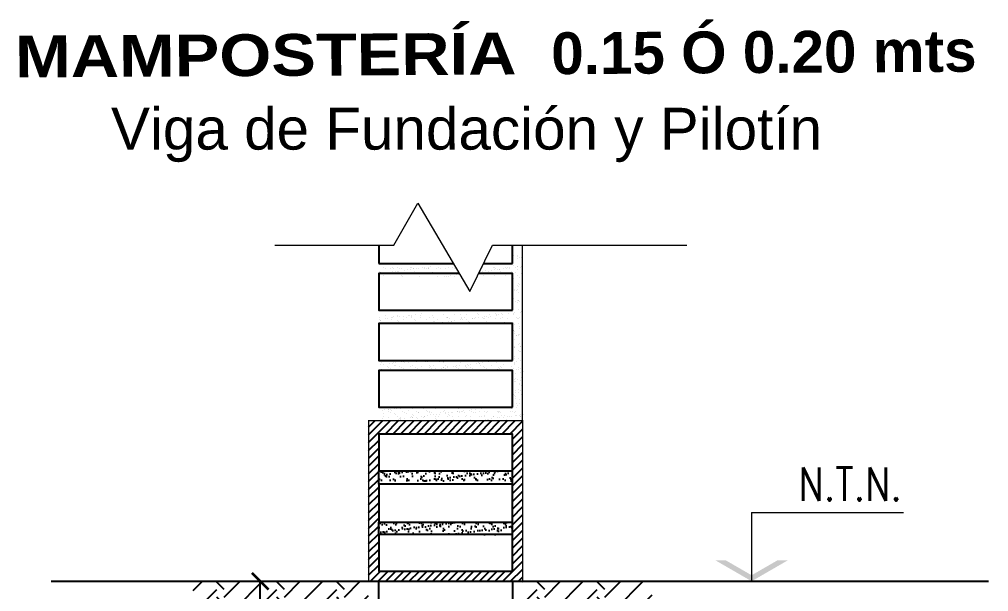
# Model space of a CAD drawing. Header units: millimetres. Extents: x 228 to 428, y 156 to 192.
# Drawn here: x 410.34 to 416.14, y 180.15 to 183.57 of the extents above; entities that cross this region are included whole.
import ezdxf
from ezdxf.enums import TextEntityAlignment as Align

# ---------------------------------------------------------------- set-up
doc = ezdxf.new("R2010")
doc.units = ezdxf.units.MM
doc.header["$LTSCALE"] = 0.1
doc.header["$MEASUREMENT"] = 0
doc.header["$PDMODE"] = 3
doc.header["$PDSIZE"] = 0.1
doc.linetypes.add('ACAD_ISO02W100', pattern=[15, 12, -3])
doc.layers.get('DEFPOINTS').update_dxf_attribs({"color": 1})
doc.layers.add('00-COTAS', color=1, linetype='Continuous', lineweight=9)
doc.layers.add('referencias', color=1, linetype='Continuous', lineweight=5)
for name, color, linetype in [('AUXILIAR', 1, 'Continuous'), ('CORTE-3', 3, 'Continuous'), ('Cotas', 1, 'Continuous'), ('FUNDACION', 4, 'Continuous'), ('hach', 1, 'Continuous'), ('ROTULO', 5, 'Continuous'), ('TRAMAS', 8, 'Continuous')]:
    doc.layers.add(name, color=color, linetype=linetype)
doc.styles.add('Afro', font='arial.ttf', dxfattribs={"height": 0.2})
doc.styles.add('ARIAL', font='arial.ttf', dxfattribs={"height": 0.18})
doc.styles.add('COTAS', font='ROMANS.shx', dxfattribs={"width": 0.7})
doc.dimstyles.new('100', dxfattribs={"dimtxt": 0.2, "dimasz": 0.1, "dimexe": 0.08, "dimexo": 0, "dimgap": 0.05, "dimtad": 1, "dimzin": 1, "dimtxsty": 'ARIAL', "dimblk": 'ARCHTICK', "dimcen": 2.5, "dimadec": 0, "dimazin": 0, "dimtfac": 1, "dimtix": 1, "dimtmove": 0, "dimatfit": 3, "dimfxl": 0.08, "dimfxlon": 1, "dimarcsym": 0})

# ---------------------------------------------------------------- blocks, each defined once
blk = doc.blocks.new('_ARCHTICK')
at = {"color": 0, "linetype": 'ByBlock', "const_width": 0.15}
blk.add_lwpolyline([(-0.5, -0.5), (0.5, 0.5)], dxfattribs=at)
blk = doc.blocks.new('*D133')
at = {"layer": 'Cotas', "color": 0, "lineweight": -2, "transparency": 16777216}
for p, q in [((411.7028, 180.2073), (411.8628, 180.2073)), ((411.7828, 179.0073), (411.7828, 180.2073)), ((411.7028, 179.0073), (411.8628, 179.0073))]:
    blk.add_line(p, q, dxfattribs=at)
at = {"layer": 'DEFPOINTS', "color": 0, "transparency": 16777216}
for p in [(411.5832, 180.2073), (411.7828, 180.2073), (411.5832, 179.0073)]:
    blk.add_point(p, dxfattribs=at)
at = {"layer": 'Cotas', "color": 0, "lineweight": -2, "transparency": 16777216, "xscale": 0.1, "yscale": 0.1, "zscale": 0.1}
for p, rotation in [((411.7828, 180.2073), 90), ((411.7828, 179.0073), 270)]:
    blk.add_blockref('_ARCHTICK', p, dxfattribs=dict(at, rotation=rotation))
at = {"layer": 'Cotas', "color": 0, "transparency": 16777216, "insert": (411.6409, 179.6073), "char_height": 0.18, "attachment_point": 5, "rotation": 90, "style": 'ARIAL'}
blk.add_mtext('0.30', dxfattribs=at)
blk = doc.blocks.new('niv')
at = {"linetype": 'ByBlock'}
blk.add_line((0, 0.3254), (0, 0), dxfattribs=at)
blk.add_line((0, 0.3254), (0.7204, 0.3254))
for points in [[(-0.1724, 0.0996), (-0.1232, 0.0996), (0, 0), (0, 0.0284)], [(0.1724, 0.0996), (0.1232, 0.0996), (0, 0), (0, 0.0284)]]:
    blk.add_solid(points)
at = {"style": 'COTAS', "width": 0.8}
blk.add_attdef('NIVEL', text='', height=0.1478, dxfattribs=at).set_placement((0.7126, 0.3816), align=Align.RIGHT)

msp = doc.modelspace()

# ---------------------------------------------------------------- hatches: boundary and pattern name
h = msp.add_hatch()
h.set_pattern_fill('ANSI31,_O', color=2, scale=0.010378)
h.set_pattern_definition([(45, (-8287.103045, -6237.695088), (-0.02330012399, 0.02330012399), [])])
edge = h.paths.add_edge_path()
edge.add_line((412.9706, 181.1673), (413.1706, 181.1673))
edge.add_line((413.1706, 181.1673), (413.3506, 181.1673))
edge.add_line((413.3506, 181.1673), (413.3506, 180.2073))
edge.add_line((413.3506, 180.2073), (412.4306, 180.2073))
edge.add_line((412.4306, 180.2073), (412.4306, 180.9191))
edge.add_arc((412.4306, 180.9311), 0.012, 270, 450)
edge.add_line((412.4306, 180.9431), (412.4306, 181.1673))
edge.add_line((412.4306, 181.1673), (412.9706, 181.1673))
h.paths.add_polyline_path([(412.4906, 181.0873), (412.4906, 180.8673), (412.4906, 180.7883), (412.4906, 180.5614), (412.4906, 180.4873), (412.4906, 180.2673), (413.2906, 180.2673), (413.2906, 180.4873), (413.2906, 180.5614), (413.2906, 180.7883), (413.2906, 180.8673), (413.2906, 181.0873)], flags=16)
at = {"layer": 'hach'}
h = msp.add_hatch(dxfattribs=at)
h.set_pattern_fill('AR-SAND,_O', color=256, scale=0.001038)
h.set_pattern_definition([(37.5, (-8287.103045, -6237.695088), (-0.00166057302, 0.0507931576), [0, -0.04006884324, 0, -0.04481383784, 0, -0.04283675676]), (7.5, (-8287.103045, -6237.69509), (0.04665322722, 0.07439482125), [0, -0.02161608649, 0, -0.03611468108, 0, -0.01383956757]), (327.5, (-8287.13547, -6237.695088), (0.08209218113, 0.00014915646), [0, -0.01318054054, 0, -0.04744994595, 0, -0.06194854054]), (317.5, (-8287.13547, -6237.69509), (0.07924477777, 0.0231364487), [0, -0.00659027027, 0, -0.03110607568, 0, -0.03558745946])])
h.paths.add_polyline_path([(413.2906, 180.8673), (413.2906, 180.8073), (412.4906, 180.8073), (412.4906, 180.8673)])
h.paths.add_polyline_path([(413.2906, 180.5614), (413.2906, 180.4873), (412.4906, 180.4873), (412.4906, 180.5614)])
at = {"layer": 'TRAMAS', "linetype": 'ACAD_ISO02W100'}
h = msp.add_hatch(dxfattribs=at)
h.set_pattern_fill('EARTH', color=256, scale=0.04, angle=45)
h.set_pattern_definition([(45, (-5796.16968, -5912.22818), (3e-17, 0.359210245), [0.254, -0.254]), (45, (-5796.23703, -5912.16083), (3e-17, 0.359210245), [0.254, -0.254]), (45, (-5796.30438, -5912.09348), (3e-17, 0.359210245), [0.254, -0.254]), (135, (-5796.30438, -5912.04857), (-0.359210245, 3e-17), [0.254, -0.254]), (135, (-5796.23703, -5911.98122), (-0.359210245, 3e-17), [0.254, -0.254]), (135, (-5796.16968, -5911.91387), (-0.359210245, 3e-17), [0.254, -0.254])])
h.paths.add_polyline_path([(412.0962, 179.9937), (412.2666, 180.1001), (412.2665, 180.1121)], flags=16)
h.paths.add_polyline_path([(411.501, 179.8345), (412.0905, 179.8345), (412.0905, 179.8351), (411.4667, 179.8351)], flags=16)
h.paths.add_polyline_path([(412.427, 176.5417), (412.427, 176.8992)], flags=16)
h.paths.add_polyline_path([(412.4837, 179.4073), (412.4832, 179.4061), (412.4839, 179.4073)], flags=17)
h.paths.add_polyline_path([(412.4917, 179.2073), (412.4306, 179.2073), (412.4306, 180.2073), (411.3182, 180.2073), (411.5053, 180.0443), (411.4279, 180.0574), (411.4279, 179.8289), (412.0679, 179.8289), (412.0679, 174.2942), (412.4805, 174.9934), (412.4806, 174.6438), (412.4764, 175.4833), (412.4764, 175.5019), (412.4578, 175.6436), (412.4555, 175.7087), (412.502, 175.7691), (412.4973, 175.8504), (412.4973, 175.9085), (412.5182, 175.9572), (412.5136, 176.0083), (412.509, 176.1361), (412.4903, 176.17), (412.4624, 176.2072), (412.4555, 176.2397), (412.4927, 176.3419), (412.502, 176.4278), (412.5113, 176.4743), (412.5113, 176.5045), (412.502, 176.5231), (412.495, 176.5626), (412.5252, 176.6369), (412.5229, 176.6648), (412.488, 176.7809), (412.4781, 176.8251), (412.4859, 176.853), (412.4693, 176.9156), (412.4651, 176.9947), (412.4491, 177.0783), (412.4475, 177.1015), (412.4427, 177.1549), (412.45, 177.2445), (412.4482, 177.279), (412.4609, 177.3217), (412.4718, 177.3634), (412.4781, 177.3997), (412.4836, 177.4088), (412.5135, 177.4641), (412.5154, 177.4832), (412.5126, 177.4995), (412.5036, 177.5268), (412.5036, 177.5504), (412.499, 177.6144), (412.5027, 177.6434), (412.4816, 177.6689), (412.4896, 177.7183), (412.4983, 177.7452), (412.4954, 177.7568), (412.491, 177.7655), (412.4823, 177.8062), (412.4874, 177.8331), (412.4903, 177.8448), (412.4947, 177.8702), (412.5005, 177.8978), (412.4816, 177.915), (412.4845, 177.9216), (412.4947, 177.9477), (412.4923, 177.9888), (412.4816, 178.0386), (412.4845, 178.0531), (412.4969, 178.088), (412.4932, 178.1062), (412.479, 178.141), (412.4889, 178.1672), (412.4901, 178.1999), (412.4948, 178.2164), (412.5019, 178.2422), (412.5042, 178.2539), (412.5124, 178.3055), (412.4995, 178.3594), (412.4936, 178.4005), (412.4819, 178.4216), (412.4772, 178.4298), (412.4737, 178.4345), (412.4737, 178.4556), (412.4643, 178.4932), (412.4737, 178.5119), (412.4936, 178.5788), (412.4884, 178.6344), (412.5019, 178.6679), (412.5007, 178.6937), (412.4972, 178.7113), (412.4831, 178.7348), (412.4702, 178.7477), (412.4725, 178.7958), (412.4738, 178.8477), (412.4756, 178.8685), (412.47, 178.9253), (412.4719, 178.9555), (412.4813, 179.0048), (412.5003, 179.0256), (412.5097, 179.0748), (412.506, 179.1089), (412.506, 179.1695), (412.5003, 179.1903)])
h = msp.add_hatch(dxfattribs=at)
h.set_pattern_fill('EARTH', color=256, scale=0.04, angle=45)
h.set_pattern_definition([(45, (-5796.04968, -5912.22818), (3e-17, 0.359210245), [0.254, -0.254]), (45, (-5796.11703, -5912.16083), (3e-17, 0.359210245), [0.254, -0.254]), (45, (-5796.18438, -5912.09348), (3e-17, 0.359210245), [0.254, -0.254]), (135, (-5796.18438, -5912.04857), (-0.359210245, 3e-17), [0.254, -0.254]), (135, (-5796.11703, -5911.98122), (-0.359210245, 3e-17), [0.254, -0.254]), (135, (-5796.04968, -5911.91387), (-0.359210245, 3e-17), [0.254, -0.254])])
h.paths.add_polyline_path([(413.7176, 177.307), (413.7296, 177.307), (413.7296, 177.8136), (413.7176, 177.8136)], flags=16)
h.paths.add_polyline_path([(413.3506, 180.2073), (413.3506, 179.2073), (413.2895, 179.2073), (413.2809, 179.1903), (413.2753, 179.1695), (413.2753, 179.1089), (413.2715, 179.0748), (413.2809, 179.0256), (413.2999, 179.0048), (413.3094, 178.9555), (413.3113, 178.9253), (413.3056, 178.8685), (413.3075, 178.8477), (413.3087, 178.7958), (413.311, 178.7477), (413.2934, 178.7301), (413.2911, 178.723), (413.2841, 178.7113), (413.2805, 178.6937), (413.2794, 178.6679), (413.2911, 178.6386), (413.2911, 178.6163), (413.2876, 178.5788), (413.3075, 178.5119), (413.3169, 178.4932), (413.3075, 178.4556), (413.3075, 178.4345), (413.304, 178.4298), (413.2993, 178.4216), (413.2876, 178.4005), (413.2817, 178.3594), (413.2688, 178.3055), (413.277, 178.2539), (413.2794, 178.2422), (413.2864, 178.2164), (413.2911, 178.1999), (413.2924, 178.1672), (413.2989, 178.1498), (413.296, 178.1258), (413.288, 178.1062), (413.2844, 178.088), (413.3005, 178.0425), (413.2887, 177.9877), (413.288, 177.9724), (413.2865, 177.9477), (413.2967, 177.9216), (413.2996, 177.915), (413.2807, 177.8978), (413.2865, 177.8702), (413.2909, 177.8448), (413.2938, 177.8331), (413.2989, 177.8062), (413.2902, 177.7655), (413.2858, 177.7568), (413.2829, 177.7452), (413.2973, 177.7009), (413.2941, 177.7029), (413.2996, 177.6689), (413.2785, 177.6434), (413.2822, 177.6144), (413.2777, 177.5504), (413.2777, 177.5295), (413.2679, 177.4952), (413.2659, 177.4832), (413.2677, 177.4641), (413.2976, 177.4088), (413.3031, 177.3997), (413.3094, 177.3634), (413.3203, 177.3217), (413.333, 177.279), (413.3312, 177.2445), (413.3385, 177.1549), (413.3338, 177.1015), (413.3321, 177.0783), (413.3161, 176.9947), (413.312, 176.9156), (413.2953, 176.853), (413.3031, 176.8251), (413.2932, 176.7809), (413.2583, 176.6648), (413.256, 176.6369), (413.2862, 176.5626), (413.2793, 176.5231), (413.27, 176.5045), (413.27, 176.4743), (413.2793, 176.4278), (413.2886, 176.3419), (413.3257, 176.2397), (413.3188, 176.2072), (413.2909, 176.17), (413.2723, 176.1361), (413.2676, 176.0083), (413.263, 175.9572), (413.2839, 175.9085), (413.2839, 175.8504), (413.2792, 175.7691), (413.3257, 175.7087), (413.3234, 175.6436), (413.3048, 175.5019), (413.3048, 175.4833), (413.3007, 174.5933), (413.3007, 174.5933), (413.7892, 174.6304), (413.7892, 179.8476), (414.1514, 179.8476), (414.118, 180.2073)])

# ---------------------------------------------------------------- linework, layer by layer
at = {"color": 1}
for p, q in [((412.4907, 182.216), (412.4907, 182.1073)), ((413.2907, 182.1073), (413.2907, 182.216)), ((412.4907, 182.1073), (412.937, 182.1073)), ((413.1182, 182.1073), (413.2907, 182.1073)), ((413.2907, 181.5273), (413.2907, 181.6814)), ((412.4906, 180.7883), (412.4906, 180.8673)), ((413.2906, 180.7883), (413.2906, 180.8673)), ((412.4906, 180.4873), (412.4906, 180.5614)), ((413.2906, 180.4873), (413.2906, 180.5614))]:
    msp.add_line(p, q, dxfattribs=at)
for points in [[(412.9723, 182.0473), (412.4907, 182.0473), (412.4907, 181.8273), (413.2907, 181.8273)], [(413.2907, 181.8273), (413.2907, 182.0473), (413.0886, 182.0473)], [(413.2907, 181.5273), (413.2907, 181.7473), (412.4907, 181.7473), (412.4907, 181.5273), (413.2907, 181.5273)], [(412.4907, 181.6814), (412.4907, 181.5273), (413.2907, 181.5273)], [(413.2907, 181.2473), (413.2907, 181.4673), (412.4907, 181.4673), (412.4907, 181.2473), (413.2907, 181.2473)], [(413.2906, 180.8673), (413.2906, 181.0873), (412.4906, 181.0873), (412.4906, 180.8673), (413.2906, 180.8673)], [(413.2906, 180.5614), (413.2906, 180.7883), (412.4906, 180.7883), (412.4906, 180.5614), (413.2906, 180.5614)], [(413.2906, 180.2673), (413.2906, 180.4873), (412.4906, 180.4873), (412.4906, 180.2673), (413.2906, 180.2673)]]:
    msp.add_lwpolyline(points, dxfattribs=at)
at = {"color": 2, "const_width": 0.008}
msp.add_lwpolyline([(413.3506, 181.1673), (412.4306, 181.1673), (412.4306, 180.2073), (413.3506, 180.2073)], close=True, dxfattribs=at)
at = {"const_width": 0.008}
msp.add_lwpolyline([(412.4306, 180.5673), (412.4306, 180.2073)], dxfattribs=at)
at = {"layer": '00-COTAS'}
msp.add_line((413.3502, 181.1719), (413.3502, 182.216), dxfattribs=at)
at = {"layer": 'AUXILIAR', "color": 6, "lineweight": 18}
msp.add_lwpolyline([(411.8703, 182.216), (412.5805, 182.216), (412.7251, 182.4679), (413.0356, 181.9396), (413.1716, 182.216), (414.333, 182.216)], dxfattribs=at)
at = {"layer": 'CORTE-3'}
msp.add_lwpolyline([(412.4906, 180.2073), (413.2906, 180.2073), (413.2906, 179.0073), (412.4906, 179.0073)], close=True, dxfattribs=at)
at = {"layer": 'FUNDACION', "color": 1}
msp.add_line((410.5315, 180.2073), (416.1373, 180.2073), dxfattribs=at)
at = {"layer": 'hach', "linetype": 'Continuous'}
for p, q in [((413.2987, 182.1524), (413.2987, 182.1524)), ((413.3186, 182.137), (413.3186, 182.137)), ((413.32, 182.1488), (413.32, 182.1488)), ((413.3202, 182.1552), (413.3202, 182.1552)), ((413.3311, 182.1418), (413.3311, 182.1418)), ((413.3429, 182.1437), (413.3429, 182.1437)), ((413.3504, 182.1614), (413.3504, 182.1614)), ((412.5204, 182.0813), (412.5204, 182.0813)), ((412.573, 182.0831), (412.573, 182.0831)), ((412.5779, 182.0787), (412.5779, 182.0787)), ((412.6025, 182.0815), (412.6025, 182.0815)), ((412.6801, 182.0808), (412.6801, 182.0808)), ((412.6845, 182.0816), (412.6845, 182.0816)), ((412.7525, 182.0805), (412.7525, 182.0805)), ((412.7664, 182.0777), (412.7664, 182.0777)), ((412.7666, 182.0818), (412.7666, 182.0818)), ((412.7856, 182.0799), (412.7856, 182.0799)), ((412.7883, 182.0852), (412.7883, 182.0852)), ((412.802, 182.087), (412.802, 182.087)), ((412.8487, 182.0819), (412.8487, 182.0819)), ((412.905, 182.08), (412.905, 182.08)), ((412.9308, 182.0821), (412.9308, 182.0821)), ((413.1126, 182.0831), (413.1126, 182.0831)), ((413.1771, 182.0825), (413.1771, 182.0825)), ((413.1817, 182.084), (413.1817, 182.084)), ((413.2491, 182.0837), (413.2491, 182.0837)), ((413.2521, 182.078), (413.2521, 182.078)), ((413.2592, 182.0827), (413.2592, 182.0827)), ((413.2735, 182.0808), (413.2735, 182.0808)), ((413.2947, 182.0921), (413.2947, 182.0921)), ((413.3093, 182.0855), (413.3093, 182.0855)), ((413.3203, 182.0862), (413.3203, 182.0862)), ((413.323, 182.0874), (413.323, 182.0874)), ((413.3413, 182.0828), (413.3413, 182.0828)), ((413.3445, 182.0902), (413.3445, 182.0902)), ((412.4938, 182.06), (412.4938, 182.06)), ((412.4987, 182.0556), (412.4987, 182.0556)), ((412.5045, 182.0478), (412.5045, 182.0478)), ((412.5182, 182.0496), (412.5182, 182.0496)), ((412.5216, 182.0345), (412.5216, 182.0345)), ((412.5232, 182.0473), (412.5232, 182.0473)), ((412.5315, 182.0742), (412.5315, 182.0742)), ((412.5396, 182.0525), (412.5396, 182.0525)), ((412.5587, 182.0746), (412.5587, 182.0746)), ((412.5715, 182.0488), (412.5715, 182.0488)), ((412.5754, 182.0572), (412.5754, 182.0572)), ((412.5891, 182.059), (412.5891, 182.059)), ((412.5944, 182.0499), (412.5944, 182.0499)), ((412.6008, 182.0577), (412.6008, 182.0577)), ((412.6106, 182.0618), (412.6106, 182.0618)), ((412.6136, 182.0744), (412.6136, 182.0744)), ((412.6262, 182.0743), (412.6262, 182.0743)), ((412.6271, 182.0336), (412.6271, 182.0336)), ((412.6319, 182.0292), (412.6319, 182.0292)), ((412.6464, 182.0665), (412.6464, 182.0665)), ((412.6536, 182.0489), (412.6536, 182.0489)), ((412.6601, 182.0683), (412.6601, 182.0683)), ((412.6634, 182.0508), (412.6634, 182.0508)), ((412.6815, 182.0711), (412.6815, 182.0711)), ((412.6957, 182.0745), (412.6957, 182.0745)), ((412.6974, 182.0769), (412.6974, 182.0769)), ((412.7063, 182.0568), (412.7063, 182.0568)), ((412.7112, 182.0523), (412.7112, 182.0523)), ((412.7173, 182.0759), (412.7173, 182.0759)), ((412.7308, 182.0504), (412.7308, 182.0504)), ((412.7311, 182.0777), (412.7311, 182.0777)), ((412.7341, 182.0313), (412.7341, 182.0313)), ((412.7357, 182.0491), (412.7357, 182.0491)), ((412.7778, 182.0747), (412.7778, 182.0747)), ((412.7904, 182.0755), (412.7904, 182.0755)), ((412.802, 182.053), (412.802, 182.053)), ((412.8134, 182.0544), (412.8134, 182.0544)), ((412.8178, 182.0492), (412.8178, 182.0492)), ((412.8338, 182.0774), (412.8338, 182.0774)), ((412.8396, 182.0304), (412.8396, 182.0304)), ((412.8598, 182.0748), (412.8598, 182.0748)), ((412.871, 182.0539), (412.871, 182.0539)), ((412.8836, 182.0295), (412.8836, 182.0295)), ((412.8926, 182.0776), (412.8926, 182.0776)), ((412.8973, 182.0313), (412.8973, 182.0313)), ((412.8999, 182.0494), (412.8999, 182.0494)), ((412.9067, 182.0292), (412.9067, 182.0292)), ((412.9187, 182.0341), (412.9187, 182.0341)), ((412.9188, 182.0535), (412.9188, 182.0535)), ((412.9237, 182.0491), (412.9237, 182.0491)), ((412.9385, 182.0536), (412.9385, 182.0536)), ((412.9419, 182.075), (412.9419, 182.075)), ((412.9466, 182.0281), (412.9466, 182.0281)), ((412.9545, 182.0388), (412.9545, 182.0388)), ((412.9682, 182.0406), (412.9682, 182.0406)), ((413.0964, 182.0575), (413.0964, 182.0575)), ((413.1061, 182.0753), (413.1061, 182.0753)), ((413.1102, 182.0593), (413.1102, 182.0593)), ((413.1143, 182.0323), (413.1143, 182.0323)), ((413.1314, 182.0503), (413.1314, 182.0503)), ((413.1316, 182.0621), (413.1316, 182.0621)), ((413.1362, 182.0458), (413.1362, 182.0458)), ((413.1461, 182.0567), (413.1461, 182.0567)), ((413.1461, 182.0498), (413.1461, 182.0498)), ((413.1674, 182.0669), (413.1674, 182.0669)), ((413.1811, 182.0687), (413.1811, 182.0687)), ((413.1833, 182.0332), (413.1833, 182.0332)), ((413.1882, 182.0754), (413.1882, 182.0754)), ((413.2025, 182.0715), (413.2025, 182.0715)), ((413.2106, 182.0734), (413.2106, 182.0734)), ((413.2155, 182.069), (413.2155, 182.069)), ((413.2173, 182.0593), (413.2173, 182.0593)), ((413.2282, 182.0499), (413.2282, 182.0499)), ((413.2383, 182.0762), (413.2383, 182.0762)), ((413.2384, 182.048), (413.2384, 182.048)), ((413.2507, 182.0329), (413.2507, 182.0329)), ((413.2703, 182.0756), (413.2703, 182.0756)), ((413.2863, 182.0601), (413.2863, 182.0601)), ((413.3103, 182.0501), (413.3103, 182.0501)), ((413.3176, 182.0711), (413.3176, 182.0711)), ((413.3219, 182.0354), (413.3219, 182.0354)), ((413.3336, 182.0205), (413.3336, 182.0205)), ((413.3439, 182.0471), (413.3439, 182.0471)), ((413.3473, 182.0223), (413.3473, 182.0223)), ((413.3487, 182.0426), (413.3487, 182.0426)), ((413.2916, 182.0096), (413.2916, 182.0096)), ((413.2924, 181.9985), (413.2924, 181.9985)), ((413.2978, 182.0158), (413.2978, 182.0158)), ((413.3187, 181.9744), (413.3187, 181.9744)), ((413.3235, 181.97), (413.3235, 181.97)), ((413.3236, 181.9846), (413.3236, 181.9846)), ((413.3316, 181.9841), (413.3316, 181.9841)), ((413.2913, 181.9078), (413.2913, 181.9078)), ((413.3007, 181.9479), (413.3007, 181.9479)), ((413.3018, 181.9507), (413.3018, 181.9507)), ((413.3129, 181.9436), (413.3129, 181.9436)), ((413.3221, 181.9507), (413.3221, 181.9507)), ((413.3253, 181.9338), (413.3253, 181.9338)), ((413.3465, 181.9489), (413.3465, 181.9489)), ((413.2921, 181.8519), (413.2921, 181.8519)), ((413.2929, 181.857), (413.2929, 181.857)), ((413.2934, 181.9018), (413.2934, 181.9018)), ((413.2983, 181.8973), (413.2983, 181.8973)), ((413.3113, 181.881), (413.3113, 181.881)), ((413.3212, 181.8763), (413.3212, 181.8763)), ((413.3231, 181.8846), (413.3231, 181.8846)), ((413.325, 181.8828), (413.325, 181.8828)), ((413.3269, 181.883), (413.3269, 181.883)), ((413.3342, 181.8776), (413.3342, 181.8776)), ((413.3464, 181.8857), (413.3464, 181.8857)), ((413.3475, 181.8523), (413.3475, 181.8523)), ((412.5315, 181.7934), (412.5315, 181.7934)), ((412.5792, 181.7902), (412.5792, 181.7902)), ((412.6027, 181.7959), (412.6027, 181.7959)), ((412.6154, 181.7894), (412.6154, 181.7894)), ((412.6368, 181.7923), (412.6368, 181.7923)), ((412.6717, 181.7968), (412.6717, 181.7968)), ((412.6726, 181.797), (412.6726, 181.797)), ((412.6847, 181.7893), (412.6847, 181.7893)), ((412.6864, 181.7988), (412.6864, 181.7988)), ((412.7078, 181.8016), (412.7078, 181.8016)), ((412.7391, 181.7965), (412.7391, 181.7965)), ((412.7436, 181.8063), (412.7436, 181.8063)), ((412.8103, 181.799), (412.8103, 181.799)), ((412.8793, 181.7999), (412.8793, 181.7999)), ((412.9468, 181.7996), (412.9468, 181.7996)), ((412.9813, 181.8048), (412.9813, 181.8048)), ((413.018, 181.8022), (413.018, 181.8022)), ((413.0835, 181.8069), (413.0835, 181.8069)), ((413.087, 181.8031), (413.087, 181.8031)), ((413.1227, 181.788), (413.1227, 181.788)), ((413.1364, 181.7898), (413.1364, 181.7898)), ((413.1544, 181.8027), (413.1544, 181.8027)), ((413.1578, 181.7926), (413.1578, 181.7926)), ((413.189, 181.806), (413.189, 181.806)), ((413.1937, 181.7973), (413.1937, 181.7973)), ((413.1938, 181.8015), (413.1938, 181.8015)), ((413.2074, 181.7991), (413.2074, 181.7991)), ((413.2256, 181.8053), (413.2256, 181.8053)), ((413.2288, 181.8019), (413.2288, 181.8019)), ((413.2646, 181.8066), (413.2646, 181.8066)), ((413.2946, 181.8062), (413.2946, 181.8062)), ((413.296, 181.8036), (413.296, 181.8036)), ((413.2998, 181.8113), (413.2998, 181.8113)), ((413.3286, 181.8323), (413.3286, 181.8323)), ((413.3356, 181.816), (413.3356, 181.816)), ((413.3444, 181.8186), (413.3444, 181.8186)), ((413.3493, 181.8178), (413.3493, 181.8178)), ((412.4925, 181.7844), (412.4925, 181.7844)), ((412.4949, 181.7736), (412.4949, 181.7736)), ((412.4997, 181.769), (412.4997, 181.769)), ((412.5, 181.7671), (412.5, 181.7671)), ((412.5307, 181.7783), (412.5307, 181.7783)), ((412.5444, 181.7801), (412.5444, 181.7801)), ((412.5447, 181.7511), (412.5447, 181.7511)), ((412.5659, 181.7829), (412.5659, 181.7829)), ((412.5687, 181.7698), (412.5687, 181.7698)), ((412.5746, 181.7846), (412.5746, 181.7846)), ((412.6017, 181.7876), (412.6017, 181.7876)), ((412.6055, 181.7662), (412.6055, 181.7662)), ((412.6103, 181.7617), (412.6103, 181.7617)), ((412.6268, 181.7513), (412.6268, 181.7513)), ((412.6361, 181.7695), (412.6361, 181.7695)), ((412.6567, 181.7847), (412.6567, 181.7847)), ((412.6896, 181.7849), (412.6896, 181.7849)), ((412.7073, 181.7721), (412.7073, 181.7721)), ((412.7089, 181.7514), (412.7089, 181.7514)), ((412.7125, 181.7639), (412.7125, 181.7639)), ((412.7387, 181.7849), (412.7387, 181.7849)), ((412.7763, 181.773), (412.7763, 181.773)), ((412.791, 181.7516), (412.791, 181.7516)), ((412.7917, 181.787), (412.7917, 181.787)), ((412.812, 181.7483), (412.812, 181.7483)), ((412.818, 181.7629), (412.818, 181.7629)), ((412.8208, 181.785), (412.8208, 181.785)), ((412.8228, 181.7585), (412.8228, 181.7585)), ((412.8389, 181.7506), (412.8389, 181.7506)), ((412.8438, 181.7726), (412.8438, 181.7726)), ((412.8526, 181.7524), (412.8526, 181.7524)), ((412.8731, 181.7517), (412.8731, 181.7517)), ((412.874, 181.7552), (412.874, 181.7552)), ((412.881, 181.7491), (412.881, 181.7491)), ((412.8972, 181.7861), (412.8972, 181.7861)), ((412.9021, 181.7816), (412.9021, 181.7816)), ((412.9029, 181.7852), (412.9029, 181.7852)), ((412.9098, 181.7599), (412.9098, 181.7599)), ((412.915, 181.7752), (412.915, 181.7752)), ((412.9235, 181.7617), (412.9235, 181.7617)), ((412.925, 181.7606), (412.925, 181.7606)), ((412.945, 181.7646), (412.945, 181.7646)), ((412.9484, 181.7488), (412.9484, 181.7488)), ((412.9552, 181.7519), (412.9552, 181.7519)), ((412.9808, 181.7693), (412.9808, 181.7693)), ((412.984, 181.7761), (412.984, 181.7761)), ((412.985, 181.7853), (412.985, 181.7853)), ((412.9945, 181.7711), (412.9945, 181.7711)), ((413.0043, 181.7837), (413.0043, 181.7837)), ((413.0159, 181.7739), (413.0159, 181.7739)), ((413.0196, 181.7514), (413.0196, 181.7514)), ((413.0305, 181.7597), (413.0305, 181.7597)), ((413.0354, 181.7553), (413.0354, 181.7553)), ((413.0373, 181.752), (413.0373, 181.752)), ((413.0514, 181.7758), (413.0514, 181.7758)), ((413.0517, 181.7786), (413.0517, 181.7786)), ((413.0655, 181.7804), (413.0655, 181.7804)), ((413.0671, 181.7855), (413.0671, 181.7855)), ((413.0869, 181.7833), (413.0869, 181.7833)), ((413.0886, 181.7523), (413.0886, 181.7523)), ((413.1097, 181.7828), (413.1097, 181.7828)), ((413.1146, 181.7784), (413.1146, 181.7784)), ((413.1194, 181.7522), (413.1194, 181.7522)), ((413.1226, 181.7783), (413.1226, 181.7783)), ((413.1375, 181.7574), (413.1375, 181.7574)), ((413.1492, 181.7856), (413.1492, 181.7856)), ((413.1561, 181.7519), (413.1561, 181.7519)), ((413.1916, 181.7792), (413.1916, 181.7792)), ((413.2015, 181.7523), (413.2015, 181.7523)), ((413.2168, 181.7805), (413.2168, 181.7805)), ((413.2273, 181.7545), (413.2273, 181.7545)), ((413.2313, 181.7858), (413.2313, 181.7858)), ((413.243, 181.7565), (413.243, 181.7565)), ((413.2479, 181.752), (413.2479, 181.752)), ((413.259, 181.7789), (413.259, 181.7789)), ((413.2835, 181.7525), (413.2835, 181.7525)), ((413.2947, 181.7454), (413.2947, 181.7454)), ((413.2963, 181.7554), (413.2963, 181.7554)), ((413.3026, 181.7434), (413.3026, 181.7434)), ((413.3134, 181.7859), (413.3134, 181.7859)), ((413.3223, 181.7796), (413.3223, 181.7796)), ((413.3241, 181.7462), (413.3241, 181.7462)), ((413.3271, 181.7752), (413.3271, 181.7752)), ((413.3302, 181.7815), (413.3302, 181.7815)), ((413.3319, 181.7307), (413.3319, 181.7307)), ((413.3501, 181.7541), (413.3501, 181.7541)), ((413.2971, 181.707), (413.2971, 181.707)), ((413.2979, 181.7046), (413.2979, 181.7046)), ((413.3019, 181.7025), (413.3019, 181.7025)), ((413.3048, 181.6865), (413.3048, 181.6865)), ((413.3132, 181.6765), (413.3132, 181.6765)), ((413.316, 181.6794), (413.316, 181.6794)), ((413.3248, 181.6815), (413.3248, 181.6815)), ((413.3269, 181.6783), (413.3269, 181.6783)), ((413.3336, 181.6799), (413.3336, 181.6799)), ((413.3347, 181.7199), (413.3347, 181.7199)), ((413.3484, 181.6812), (413.3484, 181.6812)), ((413.2996, 181.6538), (413.2996, 181.6538)), ((413.3261, 181.6204), (413.3261, 181.6204)), ((413.3352, 181.6291), (413.3352, 181.6291)), ((413.2952, 181.5877), (413.2952, 181.5877)), ((413.2996, 181.6088), (413.2996, 181.6088)), ((413.3012, 181.603), (413.3012, 181.603)), ((413.3017, 181.6068), (413.3017, 181.6068)), ((413.3259, 181.5848), (413.3259, 181.5848)), ((413.3307, 181.5804), (413.3307, 181.5804)), ((413.3369, 181.5783), (413.3369, 181.5783)), ((413.3372, 181.6134), (413.3372, 181.6134)), ((413.3375, 181.6115), (413.3375, 181.6115)), ((412.4955, 181.5202), (412.4955, 181.5202)), ((412.4997, 181.5012), (412.4997, 181.5012)), ((412.508, 181.515), (412.508, 181.515)), ((412.5212, 181.504), (412.5212, 181.504)), ((412.557, 181.5087), (412.557, 181.5087)), ((412.5576, 181.5228), (412.5576, 181.5228)), ((412.5707, 181.5105), (412.5707, 181.5105)), ((412.577, 181.5159), (412.577, 181.5159)), ((412.5776, 181.5204), (412.5776, 181.5204)), ((412.5838, 181.4987), (412.5838, 181.4987)), ((412.5921, 181.5134), (412.5921, 181.5134)), ((412.6279, 181.5181), (412.6279, 181.5181)), ((412.6417, 181.5199), (412.6417, 181.5199)), ((412.6444, 181.5156), (412.6444, 181.5156)), ((412.6597, 181.5205), (412.6597, 181.5205)), ((412.6631, 181.5227), (412.6631, 181.5227)), ((412.6631, 181.5219), (412.6631, 181.5219)), ((412.668, 181.5174), (412.668, 181.5174)), ((412.7156, 181.5181), (412.7156, 181.5181)), ((412.7418, 181.5207), (412.7418, 181.5207)), ((412.7701, 181.5195), (412.7701, 181.5195)), ((412.7846, 181.519), (412.7846, 181.519)), ((412.8239, 181.5208), (412.8239, 181.5208)), ((412.8521, 181.5187), (412.8521, 181.5187)), ((412.8756, 181.5186), (412.8756, 181.5186)), ((412.8805, 181.5142), (412.8805, 181.5142)), ((412.906, 181.521), (412.906, 181.521)), ((412.9233, 181.5212), (412.9233, 181.5212)), ((412.9826, 181.5163), (412.9826, 181.5163)), ((412.9881, 181.5211), (412.9881, 181.5211)), ((412.9923, 181.5221), (412.9923, 181.5221)), ((413.007, 181.4997), (413.007, 181.4997)), ((413.0208, 181.5015), (413.0208, 181.5015)), ((413.0422, 181.5044), (413.0422, 181.5044)), ((413.0597, 181.5218), (413.0597, 181.5218)), ((413.0702, 181.5213), (413.0702, 181.5213)), ((413.078, 181.5091), (413.078, 181.5091)), ((413.0881, 181.5154), (413.0881, 181.5154)), ((413.0917, 181.5109), (413.0917, 181.5109)), ((413.093, 181.5109), (413.093, 181.5109)), ((413.0969, 181.4983), (413.0969, 181.4983)), ((413.1132, 181.5137), (413.1132, 181.5137)), ((413.1309, 181.5244), (413.1309, 181.5244)), ((413.149, 181.5184), (413.149, 181.5184)), ((413.1523, 181.5214), (413.1523, 181.5214)), ((413.1627, 181.5202), (413.1627, 181.5202)), ((413.1841, 181.523), (413.1841, 181.523)), ((413.1952, 181.5131), (413.1952, 181.5131)), ((413.1999, 181.5252), (413.1999, 181.5252)), ((413.2344, 181.5216), (413.2344, 181.5216)), ((413.2356, 181.5005), (413.2356, 181.5005)), ((413.2674, 181.5249), (413.2674, 181.5249)), ((413.2909, 181.5371), (413.2909, 181.5371)), ((413.3007, 181.5122), (413.3007, 181.5122)), ((413.3029, 181.5522), (413.3029, 181.5522)), ((413.3046, 181.5389), (413.3046, 181.5389)), ((413.3046, 181.5014), (413.3046, 181.5014)), ((413.3055, 181.5077), (413.3055, 181.5077)), ((413.3165, 181.5217), (413.3165, 181.5217)), ((413.326, 181.5417), (413.326, 181.5417)), ((413.3386, 181.5275), (413.3386, 181.5275)), ((413.3474, 181.5544), (413.3474, 181.5544)), ((412.5046, 181.4756), (412.5046, 181.4756)), ((412.5095, 181.4711), (412.5095, 181.4711)), ((412.5415, 181.4886), (412.5415, 181.4886)), ((412.5478, 181.4869), (412.5478, 181.4869)), ((412.5589, 181.4799), (412.5589, 181.4799)), ((412.5887, 181.4943), (412.5887, 181.4943)), ((412.6116, 181.4733), (412.6116, 181.4733)), ((412.6127, 181.4912), (412.6127, 181.4912)), ((412.6299, 181.4871), (412.6299, 181.4871)), ((412.641, 181.48), (412.641, 181.48)), ((412.6817, 181.492), (412.6817, 181.492)), ((412.6909, 181.4964), (412.6909, 181.4964)), ((412.712, 181.4872), (412.712, 181.4872)), ((412.7171, 181.4724), (412.7171, 181.4724)), ((412.7173, 181.4673), (412.7173, 181.4673)), ((412.722, 181.4679), (412.722, 181.4679)), ((412.7231, 181.4802), (412.7231, 181.4802)), ((412.7491, 181.4917), (412.7491, 181.4917)), ((412.7863, 181.4682), (412.7863, 181.4682)), ((412.7941, 181.4874), (412.7941, 181.4874)), ((412.7942, 181.4717), (412.7942, 181.4717)), ((412.7964, 181.4955), (412.7964, 181.4955)), ((412.8012, 181.491), (412.8012, 181.491)), ((412.8052, 181.4803), (412.8052, 181.4803)), ((412.8079, 181.4735), (412.8079, 181.4735)), ((412.8203, 181.4943), (412.8203, 181.4943)), ((412.8242, 181.47), (412.8242, 181.47)), ((412.8293, 181.4763), (412.8293, 181.4763)), ((412.8537, 181.4679), (412.8537, 181.4679)), ((412.8651, 181.481), (412.8651, 181.481)), ((412.8762, 181.4875), (412.8762, 181.4875)), ((412.8788, 181.4829), (412.8788, 181.4829)), ((412.8873, 181.4804), (412.8873, 181.4804)), ((412.8893, 181.4952), (412.8893, 181.4952)), ((412.9003, 181.4857), (412.9003, 181.4857)), ((412.9034, 181.4932), (412.9034, 181.4932)), ((412.9249, 181.4705), (412.9249, 181.4705)), ((412.9296, 181.4691), (412.9296, 181.4691)), ((412.9361, 181.4904), (412.9361, 181.4904)), ((412.9498, 181.4922), (412.9498, 181.4922)), ((412.9567, 181.4948), (412.9567, 181.4948)), ((412.9582, 181.4877), (412.9582, 181.4877)), ((412.9694, 181.4806), (412.9694, 181.4806)), ((412.9712, 181.495), (412.9712, 181.495)), ((412.9939, 181.4713), (412.9939, 181.4713)), ((413.0089, 181.4923), (413.0089, 181.4923)), ((413.0137, 181.4878), (413.0137, 181.4878)), ((413.0279, 181.4974), (413.0279, 181.4974)), ((413.0403, 181.4878), (413.0403, 181.4878)), ((413.0515, 181.4807), (413.0515, 181.4807)), ((413.0614, 181.471), (413.0614, 181.471)), ((413.1159, 181.4899), (413.1159, 181.4899)), ((413.1224, 181.488), (413.1224, 181.488)), ((413.1326, 181.4736), (413.1326, 181.4736)), ((413.1335, 181.4809), (413.1335, 181.4809)), ((413.1644, 181.498), (413.1644, 181.498)), ((413.2016, 181.4745), (413.2016, 181.4745)), ((413.2045, 181.4881), (413.2045, 181.4881)), ((413.2156, 181.481), (413.2156, 181.481)), ((413.2214, 181.489), (413.2214, 181.489)), ((413.2263, 181.4846), (413.2263, 181.4846)), ((413.269, 181.4741), (413.269, 181.4741)), ((413.2794, 181.4673), (413.2794, 181.4673)), ((413.2866, 181.4883), (413.2866, 181.4883)), ((413.2977, 181.4812), (413.2977, 181.4812)), ((413.3062, 181.4506), (413.3062, 181.4506)), ((413.3152, 181.472), (413.3152, 181.472)), ((413.3284, 181.4867), (413.3284, 181.4867)), ((413.3289, 181.4738), (413.3289, 181.4738)), ((413.3378, 181.4557), (413.3378, 181.4557)), ((413.3402, 181.4767), (413.3402, 181.4767)), ((413.3503, 181.4767), (413.3503, 181.4767)), ((413.3547, 181.4626), (413.3547, 181.4626)), ((413.3032, 181.414), (413.3032, 181.414)), ((413.3037, 181.4023), (413.3037, 181.4023)), ((413.3079, 181.4223), (413.3079, 181.4223)), ((413.3079, 181.3998), (413.3079, 181.3998)), ((413.319, 181.4152), (413.319, 181.4152)), ((413.3295, 181.39), (413.3295, 181.39)), ((413.3343, 181.3855), (413.3343, 181.3855)), ((413.3395, 181.407), (413.3395, 181.407)), ((413.3419, 181.4259), (413.3419, 181.4259)), ((413.3532, 181.4088), (413.3532, 181.4088)), ((413.2928, 181.3326), (413.2928, 181.3326)), ((413.3065, 181.3344), (413.3065, 181.3344)), ((413.3095, 181.349), (413.3095, 181.349)), ((413.328, 181.3372), (413.328, 181.3372)), ((413.3292, 181.3563), (413.3292, 181.3563)), ((413.3403, 181.3492), (413.3403, 181.3492)), ((413.3435, 181.3751), (413.3435, 181.3751)), ((413.2982, 181.3235), (413.2982, 181.3235)), ((413.3043, 181.3174), (413.3043, 181.3174)), ((413.3091, 181.3129), (413.3091, 181.3129)), ((413.3112, 181.2982), (413.3112, 181.2982)), ((413.3171, 181.2675), (413.3171, 181.2675)), ((413.3309, 181.2693), (413.3309, 181.2693)), ((413.332, 181.2919), (413.332, 181.2919)), ((413.3452, 181.3243), (413.3452, 181.3243)), ((413.3469, 181.2735), (413.3469, 181.2735)), ((413.3505, 181.2902), (413.3505, 181.2902)), ((413.3523, 181.2722), (413.3523, 181.2722)), ((412.5123, 181.2298), (412.5123, 181.2298)), ((412.518, 181.2102), (412.518, 181.2102)), ((412.526, 181.2316), (412.526, 181.2316)), ((412.5474, 181.2345), (412.5474, 181.2345)), ((412.5498, 181.2346), (412.5498, 181.2346)), ((412.5509, 181.2227), (412.5509, 181.2227)), ((412.562, 181.2157), (412.562, 181.2157)), ((412.5622, 181.2313), (412.5622, 181.2313)), ((412.5671, 181.2268), (412.5671, 181.2268)), ((412.5832, 181.2392), (412.5832, 181.2392)), ((412.587, 181.2111), (412.587, 181.2111)), ((412.597, 181.241), (412.597, 181.241)), ((412.6184, 181.2438), (412.6184, 181.2438)), ((412.621, 181.2372), (412.621, 181.2372)), ((412.6329, 181.2229), (412.6329, 181.2229)), ((412.6441, 181.2158), (412.6441, 181.2158)), ((412.6544, 181.2108), (412.6544, 181.2108)), ((412.6693, 181.229), (412.6693, 181.229)), ((412.69, 181.2381), (412.69, 181.2381)), ((412.715, 181.223), (412.715, 181.223)), ((412.7256, 181.2134), (412.7256, 181.2134)), ((412.7262, 181.216), (412.7262, 181.216)), ((412.7574, 181.2378), (412.7574, 181.2378)), ((412.7748, 181.228), (412.7748, 181.228)), ((412.7796, 181.2236), (412.7796, 181.2236)), ((412.7946, 181.2142), (412.7946, 181.2142)), ((412.7971, 181.2232), (412.7971, 181.2232)), ((412.8082, 181.2161), (412.8082, 181.2161)), ((412.8286, 181.2403), (412.8286, 181.2403)), ((412.8589, 181.2467), (412.8589, 181.2467)), ((412.862, 181.2139), (412.862, 181.2139)), ((412.8792, 181.2233), (412.8792, 181.2233)), ((412.8818, 181.2257), (412.8818, 181.2257)), ((412.8903, 181.2163), (412.8903, 181.2163)), ((412.8914, 181.2115), (412.8914, 181.2115)), ((412.8976, 181.2412), (412.8976, 181.2412)), ((412.9051, 181.2133), (412.9051, 181.2133)), ((412.9265, 181.2161), (412.9265, 181.2161)), ((412.9332, 181.2165), (412.9332, 181.2165)), ((412.9613, 181.2235), (412.9613, 181.2235)), ((412.9623, 181.2208), (412.9623, 181.2208)), ((412.965, 181.2409), (412.965, 181.2409)), ((412.9724, 181.2164), (412.9724, 181.2164)), ((412.9761, 181.2226), (412.9761, 181.2226)), ((412.9873, 181.2248), (412.9873, 181.2248)), ((412.9921, 181.2204), (412.9921, 181.2204)), ((412.9975, 181.2255), (412.9975, 181.2255)), ((413.0022, 181.2174), (413.0022, 181.2174)), ((413.0333, 181.2302), (413.0333, 181.2302)), ((413.0362, 181.2434), (413.0362, 181.2434)), ((413.0434, 181.2236), (413.0434, 181.2236)), ((413.047, 181.232), (413.047, 181.232)), ((413.0545, 181.2166), (413.0545, 181.2166)), ((413.0685, 181.2348), (413.0685, 181.2348)), ((413.0697, 181.217), (413.0697, 181.217)), ((413.0714, 181.2435), (413.0714, 181.2435)), ((413.0943, 181.2225), (413.0943, 181.2225)), ((413.1043, 181.2395), (413.1043, 181.2395)), ((413.1052, 181.2443), (413.1052, 181.2443)), ((413.118, 181.2413), (413.118, 181.2413)), ((413.1255, 181.2238), (413.1255, 181.2238)), ((413.1366, 181.2167), (413.1366, 181.2167)), ((413.1394, 181.2441), (413.1394, 181.2441)), ((413.1409, 181.2196), (413.1409, 181.2196)), ((413.1727, 181.244), (413.1727, 181.244)), ((413.1736, 181.2456), (413.1736, 181.2456)), ((413.1998, 181.2216), (413.1998, 181.2216)), ((413.2047, 181.2171), (413.2047, 181.2171)), ((413.2076, 181.2239), (413.2076, 181.2239)), ((413.2099, 181.2205), (413.2099, 181.2205)), ((413.2187, 181.2169), (413.2187, 181.2169)), ((413.2439, 181.2466), (413.2439, 181.2466)), ((413.2773, 181.2202), (413.2773, 181.2202)), ((413.279, 181.2447), (413.279, 181.2447)), ((413.2839, 181.2403), (413.2839, 181.2403)), ((413.2897, 181.2241), (413.2897, 181.2241)), ((413.3008, 181.217), (413.3008, 181.217)), ((413.3068, 181.2192), (413.3068, 181.2192)), ((413.3129, 181.2474), (413.3129, 181.2474)), ((413.3195, 181.2575), (413.3195, 181.2575)), ((413.3485, 181.2227), (413.3485, 181.2227)), ((412.5108, 181.1827), (412.5108, 181.1827)), ((412.5199, 181.19), (412.5199, 181.19)), ((412.5514, 181.1838), (412.5514, 181.1838)), ((412.5717, 181.1694), (412.5717, 181.1694)), ((412.59, 181.2058), (412.59, 181.2058)), ((412.602, 181.1902), (412.602, 181.1902)), ((412.6076, 181.1741), (412.6076, 181.1741)), ((412.6163, 181.1818), (412.6163, 181.1818)), ((412.6211, 181.1773), (412.6211, 181.1773)), ((412.6213, 181.1759), (412.6213, 181.1759)), ((412.6226, 181.1864), (412.6226, 181.1864)), ((412.6427, 181.1788), (412.6427, 181.1788)), ((412.6785, 181.1835), (412.6785, 181.1835)), ((412.6841, 181.1903), (412.6841, 181.1903)), ((412.6916, 181.1873), (412.6916, 181.1873)), ((412.6922, 181.1853), (412.6922, 181.1853)), ((412.6955, 181.2049), (412.6955, 181.2049)), ((412.7004, 181.2005), (412.7004, 181.2005)), ((412.7137, 181.1881), (412.7137, 181.1881)), ((412.7233, 181.1794), (412.7233, 181.1794)), ((412.7495, 181.1928), (412.7495, 181.1928)), ((412.7591, 181.187), (412.7591, 181.187)), ((412.7632, 181.1946), (412.7632, 181.1946)), ((412.7662, 181.1905), (412.7662, 181.1905)), ((412.7846, 181.1974), (412.7846, 181.1974)), ((412.8025, 181.2026), (412.8025, 181.2026)), ((412.8204, 181.2021), (412.8204, 181.2021)), ((412.8288, 181.1785), (412.8288, 181.1785)), ((412.8303, 181.1895), (412.8303, 181.1895)), ((412.8336, 181.1741), (412.8336, 181.1741)), ((412.8341, 181.204), (412.8341, 181.204)), ((412.8483, 181.1906), (412.8483, 181.1906)), ((412.8556, 181.2068), (412.8556, 181.2068)), ((412.8993, 181.1904), (412.8993, 181.1904)), ((412.908, 181.2017), (412.908, 181.2017)), ((412.9129, 181.1972), (412.9129, 181.1972)), ((412.9304, 181.1908), (412.9304, 181.1908)), ((412.9358, 181.1762), (412.9358, 181.1762)), ((412.9667, 181.1901), (412.9667, 181.1901)), ((413.0125, 181.1909), (413.0125, 181.1909)), ((413.0151, 181.1993), (413.0151, 181.1993)), ((413.0379, 181.1927), (413.0379, 181.1927)), ((413.0413, 181.1753), (413.0413, 181.1753)), ((413.0462, 181.1708), (413.0462, 181.1708)), ((413.0928, 181.1697), (413.0928, 181.1697)), ((413.0945, 181.1911), (413.0945, 181.1911)), ((413.1069, 181.1935), (413.1069, 181.1935)), ((413.1205, 181.1984), (413.1205, 181.1984)), ((413.1254, 181.194), (413.1254, 181.194)), ((413.1286, 181.1745), (413.1286, 181.1745)), ((413.1423, 181.1763), (413.1423, 181.1763)), ((413.1425, 181.1688), (413.1425, 181.1688)), ((413.1483, 181.173), (413.1483, 181.173)), ((413.1637, 181.1791), (413.1637, 181.1791)), ((413.1743, 181.1932), (413.1743, 181.1932)), ((413.1766, 181.1912), (413.1766, 181.1912)), ((413.1995, 181.1838), (413.1995, 181.1838)), ((413.2115, 181.1697), (413.2115, 181.1697)), ((413.2132, 181.1856), (413.2132, 181.1856)), ((413.2276, 181.1961), (413.2276, 181.1961)), ((413.2347, 181.1884), (413.2347, 181.1884)), ((413.2455, 181.1958), (413.2455, 181.1958)), ((413.2538, 181.1721), (413.2538, 181.1721)), ((413.2587, 181.1914), (413.2587, 181.1914)), ((413.2587, 181.1676), (413.2587, 181.1676)), ((413.2705, 181.1931), (413.2705, 181.1931)), ((413.279, 181.1694), (413.279, 181.1694)), ((413.2842, 181.195), (413.2842, 181.195)), ((413.3056, 181.1978), (413.3056, 181.1978)), ((413.3145, 181.1967), (413.3145, 181.1967)), ((413.3331, 181.1952), (413.3331, 181.1952)), ((413.3379, 181.1907), (413.3379, 181.1907)), ((413.3408, 181.1915), (413.3408, 181.1915)), ((413.3414, 181.2025), (413.3414, 181.2025)), ((413.3502, 181.1719), (413.3502, 181.1719)), ((413.3552, 181.2043), (413.3552, 181.2043)), ((413.3518, 181.1211), (413.3518, 181.1211)), ((413.3535, 181.0704), (413.3535, 181.0704)), ((413.3542, 181.0677), (413.3542, 181.0677)), ((413.3536, 181.0261), (413.3536, 181.0261)), ((413.3552, 181.0196), (413.3552, 181.0196))]:
    msp.add_line(p, q, dxfattribs=at)

# ---------------------------------------------------------------- block references
at = {"layer": '00-COTAS'}
ref = msp.add_blockref('niv', (414.7203, 180.2073), dxfattribs=dict(at, xscale=1.260000000000218, yscale=1.260000000000218, zscale=1.260000000000218))
ref.add_attrib('NIVEL', 'N.T.N.', dxfattribs={"color": 2, "height": 0.2, "style": 'COTAS', "width": 0.8}).set_placement((415.6182, 180.6881), align=Align.RIGHT)

# ---------------------------------------------------------------- texts
at = {"layer": 'referencias', "insert": (410.89, 183.0378), "char_height": 0.25, "width": 8.422895, "attachment_point": 1, "style": 'ARIAL'}
msp.add_mtext('Viga de Fundación y Pilotín', dxfattribs=at)
at = {"layer": 'ROTULO', "color": 7, "linetype": 'Continuous', "insert": (413.1907, 183.3596, -10.2721), "char_height": 0.25, "width": 7.806059, "attachment_point": 5, "rotation": 0.3481, "style": 'Afro'}
msp.add_mtext('\\pxqc;{\\fArial Black|b1|i0|c0|p34;MAMPOSTERÍA \\fArial|b0|i0|c0|p34;\\C256; \\fSwis721 BdOul BT|b1|i0|c0|p82;\\C7;0.15 Ó 0.20 mts}', dxfattribs=at)

# ---------------------------------------------------------------- dimensions: what is measured, and where the dimension line sits
at = {"layer": 'Cotas'}
dim = msp.add_linear_dim(base=(411.7828, 180.2073), p1=(411.5832, 179.0073), p2=(411.5832, 180.2073), angle=90, text='0.30', dimstyle='100', dxfattribs=at)
dim.commit()
dim.dimension.update_dxf_attribs({"geometry": '*D133', "text_midpoint": (411.6409, 179.6073)})

doc.saveas('drawing.dxf')
